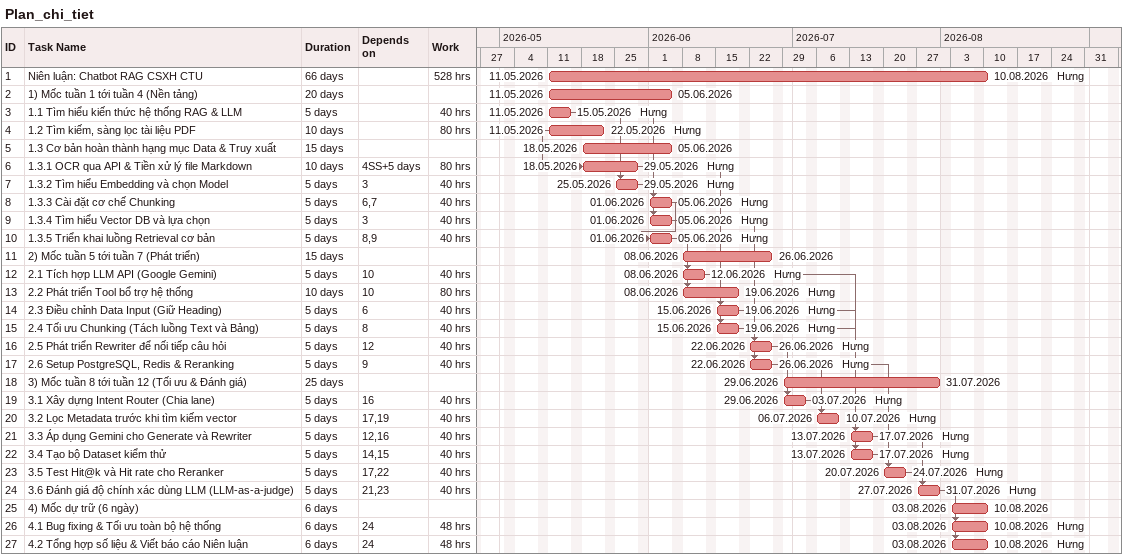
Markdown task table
Plan_chi_tiet

| ID | Task | Duration | Start | Finish | Predecessors | Resources | Work (h) |
|---|---|---|---|---|---|---|---|
| 1 | Niên luận: Chatbot RAG CSXH CTU | 66d | 2026-05-11 | 2026-08-10 |  | Hưng | 528 |
| 2 | 1) Mốc tuần 1 tới tuần 4 (Nền tảng) | 20d | 2026-05-11 | 2026-06-05 |  |  |  |
| 3 | 1.1 Tìm hiểu kiến thức hệ thống RAG & LLM | 5d | 2026-05-11 | 2026-05-15 |  | Hưng | 40 |
| 4 | 1.2 Tìm kiếm, sàng lọc tài liệu PDF | 10d | 2026-05-11 | 2026-05-22 |  | Hưng | 80 |
| 5 | 1.3 Cơ bản hoàn thành hạng mục Data & Truy xuất | 15d | 2026-05-18 | 2026-06-05 |  |  |  |
| 6 | 1.3.1 OCR qua API & Tiền xử lý file Markdown | 10d | 2026-05-18 | 2026-05-29 | 4SS+5d | Hưng | 80 |
| 7 | 1.3.2 Tìm hiểu Embedding và chọn Model | 5d | 2026-05-25 | 2026-05-29 | 3 | Hưng | 40 |
| 8 | 1.3.3 Cài đặt cơ chế Chunking | 5d | 2026-06-01 | 2026-06-05 | 6, 7 | Hưng | 40 |
| 9 | 1.3.4 Tìm hiểu Vector DB và lựa chọn | 5d | 2026-06-01 | 2026-06-05 | 3 | Hưng | 40 |
| 10 | 1.3.5 Triển khai luồng Retrieval cơ bản | 5d | 2026-06-01 | 2026-06-05 | 8, 9 | Hưng | 40 |
| 11 | 2) Mốc tuần 5 tới tuần 7 (Phát triển) | 15d | 2026-06-08 | 2026-06-26 |  |  |  |
| 12 | 2.1 Tích hợp LLM API (Google Gemini) | 5d | 2026-06-08 | 2026-06-12 | 10 | Hưng | 40 |
| 13 | 2.2 Phát triển Tool bổ trợ hệ thống | 10d | 2026-06-08 | 2026-06-19 | 10 | Hưng | 80 |
| 14 | 2.3 Điều chỉnh Data Input (Giữ Heading) | 5d | 2026-06-15 | 2026-06-19 | 6 | Hưng | 40 |
| 15 | 2.4 Tối ưu Chunking (Tách luồng Text và Bảng) | 5d | 2026-06-15 | 2026-06-19 | 8 | Hưng | 40 |
| 16 | 2.5 Phát triển Rewriter để nối tiếp câu hỏi | 5d | 2026-06-22 | 2026-06-26 | 12 | Hưng | 40 |
| 17 | 2.6 Setup PostgreSQL, Redis & Reranking | 5d | 2026-06-22 | 2026-06-26 | 9 | Hưng | 40 |
| 18 | 3) Mốc tuần 8 tới tuần 12 (Tối ưu & Đánh giá) | 25d | 2026-06-29 | 2026-07-31 |  |  |  |
| 19 | 3.1 Xây dựng Intent Router (Chia lane) | 5d | 2026-06-29 | 2026-07-03 | 16 | Hưng | 40 |
| 20 | 3.2 Lọc Metadata trước khi tìm kiếm vector | 5d | 2026-07-06 | 2026-07-10 | 17, 19 | Hưng | 40 |
| 21 | 3.3 Áp dụng Gemini cho Generate và Rewriter | 5d | 2026-07-13 | 2026-07-17 | 12, 16 | Hưng | 40 |
| 22 | 3.4 Tạo bộ Dataset kiểm thử | 5d | 2026-07-13 | 2026-07-17 | 14, 15 | Hưng | 40 |
| 23 | 3.5 Test Hit@k và Hit rate cho Reranker | 5d | 2026-07-20 | 2026-07-24 | 17, 22 | Hưng | 40 |
| 24 | 3.6 Đánh giá độ chính xác dùng LLM (LLM-as-a-judge) | 5d | 2026-07-27 | 2026-07-31 | 21, 23 | Hưng | 40 |
| 25 | 4) Mốc dự trữ (6 ngày) | 6d | 2026-08-03 | 2026-08-10 |  |  |  |
| 26 | 4.1 Bug fixing & Tối ưu toàn bộ hệ thống | 6d | 2026-08-03 | 2026-08-10 | 24 | Hưng | 48 |
| 27 | 4.2 Tổng hợp số liệu & Viết báo cáo Niên luận | 6d | 2026-08-03 | 2026-08-10 | 24 | Hưng | 48 |
